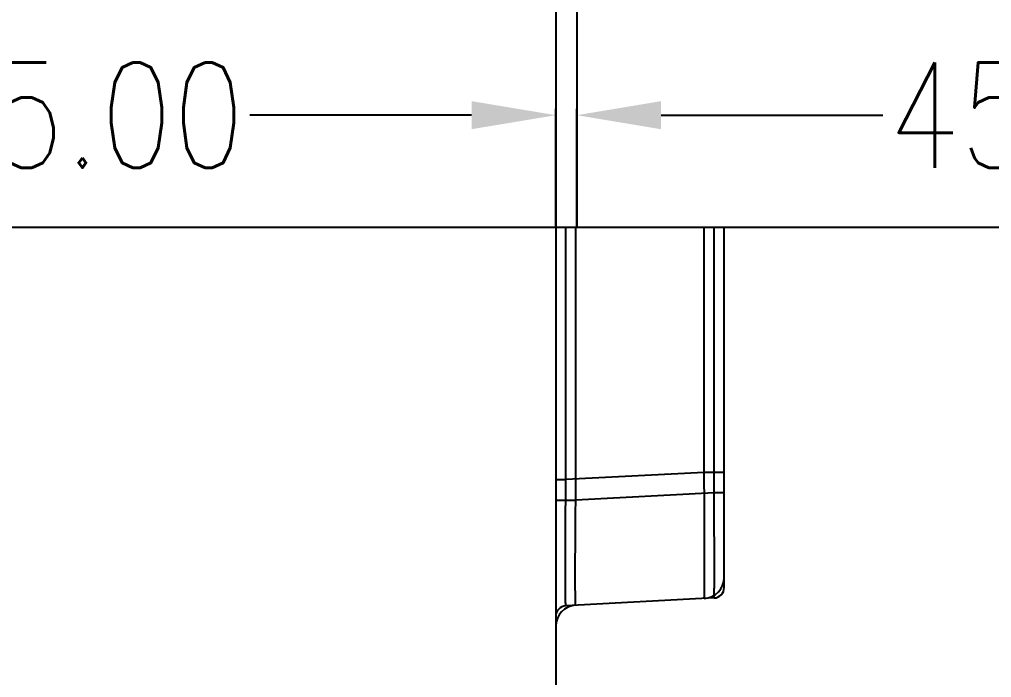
# Model space of a CAD drawing. Header units: millimetres. Extents: x 23075 to 24509, y -21593 to -20579.
# Drawn here: x 23363.72 to 23409.92, y -20758.27 to -20727.01 of the extents above; entities that cross this region are included whole.
import ezdxf

# ---------------------------------------------------------------- set-up
doc = ezdxf.new("R2010")
doc.units = ezdxf.units.MM
doc.header["$LTSCALE"] = 8
doc.layers.get('DEFPOINTS').update_dxf_attribs({"color": 6})
doc.layers.add('Cav-cor', color=30, linetype='Continuous')
doc.layers.add('dim', color=3, linetype='Continuous', lineweight=15)
doc.styles.get("Standard").update_dxf_attribs({"font": 'txt.shx', "width": 0.8, "bigfont": 'chineset.shx'})
doc.dimstyles.new('ISO-25', dxfattribs={"dimtxt": 5, "dimasz": 4, "dimexe": 0.3, "dimexo": 0.3, "dimtad": 0, "dimzin": 1, "dimdsep": 46, "dimtxsty": 'Standard', "dimcen": 0, "dimclrd": 3, "dimclre": 3, "dimclrt": 3, "dimazin": 0, "dimtfac": 1, "dimtofl": 0, "dimtmove": 0, "dimatfit": 0, "dimfxl": 0, "dimarcsym": 0})

# ---------------------------------------------------------------- blocks, each defined once
blk = doc.blocks.new('*D27560')
at = {"layer": 'DEFPOINTS', "color": 0}
for p in [(23389.215, -20731.556), (23344.215, -20736.885), (23389.215, -20737.185)]:
    blk.add_point(p, dxfattribs=at)
at = {"layer": 'dim', "color": 3, "lineweight": -2}
for p, q in [((23344.215, -20736.585), (23344.215, -20731.256)), ((23389.215, -20736.885), (23389.215, -20731.256)), ((23348.215, -20731.556), (23358.756, -20731.556)), ((23385.215, -20731.556), (23374.673, -20731.556))]:
    blk.add_line(p, q, dxfattribs=at)
at = {"layer": 'dim', "color": 3}
for points in [[(23348.215, -20730.889), (23348.215, -20732.222), (23344.215, -20731.556)], [(23385.215, -20732.222), (23385.215, -20730.889), (23389.215, -20731.556)]]:
    blk.add_solid(points, dxfattribs=at)
at = {"layer": 'dim', "color": 3, "insert": (23366.715, -20731.556), "char_height": 5, "attachment_point": 5}
blk.add_mtext('45.00', dxfattribs=at)
blk = doc.blocks.new('*D27561')
at = {"layer": 'DEFPOINTS', "color": 0}
for p in [(23435.215, -20731.556), (23390.215, -20737.185), (23435.215, -20736.885)]:
    blk.add_point(p, dxfattribs=at)
at = {"layer": 'dim', "color": 3, "lineweight": -2}
for p, q in [((23390.215, -20736.885), (23390.215, -20731.256)), ((23435.215, -20736.585), (23435.215, -20731.256)), ((23394.215, -20731.556), (23404.756, -20731.556)), ((23431.215, -20731.556), (23420.673, -20731.556))]:
    blk.add_line(p, q, dxfattribs=at)
at = {"layer": 'dim', "color": 3}
for points in [[(23394.215, -20730.889), (23394.215, -20732.222), (23390.215, -20731.556)], [(23431.215, -20732.222), (23431.215, -20730.889), (23435.215, -20731.556)]]:
    blk.add_solid(points, dxfattribs=at)
at = {"layer": 'dim', "color": 3, "insert": (23412.715, -20731.556), "char_height": 5, "attachment_point": 5}
blk.add_mtext('45.00', dxfattribs=at)
blk = doc.blocks.new('20160901.135302')
at = {"layer": 'Cav-cor', "color": 241}
for p, q in [((-3.62, 171.689), (-3.62, 148.389)), ((-3.62, 171.689), (-3.62, 148.389)), ((-3.62, 171.689), (-3.62, 148.389)), ((-3.146, 159.705), (-3.146, 171.689)), ((-2.672, 158.731), (-2.672, 171.689)), ((3.432, 160.05), (3.432, 171.689)), ((3.906, 159.076), (3.906, 171.689)), ((4.38, 154.582), (4.38, 171.689)), ((3.432, 160.05), (-3.146, 159.705)), ((4.38, 160.05), (3.432, 160.05)), ((-3.62, 159.705), (-3.146, 159.705)), ((3.906, 159.076), (-2.672, 158.731)), ((4.38, 159.076), (3.906, 159.076)), ((-3.62, 158.731), (-2.672, 158.731)), ((3.906, 154.083), (-3.146, 153.713))]:
    blk.add_line(p, q, dxfattribs=at)
for centre, radius, start, end in [((3.38, 155.057), 1, 273, 359.9997), ((3.88, 154.582), 0.5, 273, 359.9991), ((-2.62, 152.74), 1, 93, 180.0005), ((-3.12, 153.214), 0.5, 93, 180.0008)]:
    blk.add_arc(centre, radius, start, end, dxfattribs=at)
for points, knots in [([(3.432, 154.058), (3.433, 154.058), (3.434, 154.062), (3.435, 154.066), (3.436, 154.076), (3.437, 154.088), (3.438, 154.105), (3.44, 154.133), (3.442, 154.178), (3.444, 154.243), (3.445, 154.321), (3.447, 154.413), (3.448, 154.519), (3.45, 154.638), (3.451, 154.823), (3.453, 155.084), (3.454, 155.433), (3.454, 155.827), (3.454, 156.261), (3.453, 156.732), (3.451, 157.235), (3.447, 157.955), (3.442, 158.896), (3.436, 159.66), (3.432, 160.05)], [0, 0, 0, 0, 0.000377, 0.001312, 0.002838, 0.004958, 0.007675, 0.010986, 0.01939, 0.03015, 0.043243, 0.058638, 0.076297, 0.096183, 0.118244, 0.168681, 0.227124, 0.293014, 0.365716, 0.444528, 0.52869, 0.61739, 0.804945, 1, 1, 1, 1]), ([(-3.146, 153.713), (-3.147, 153.713), (-3.147, 153.717), (-3.148, 153.721), (-3.148, 153.731), (-3.149, 153.743), (-3.149, 153.759), (-3.15, 153.788), (-3.151, 153.833), (-3.152, 153.897), (-3.153, 153.975), (-3.153, 154.067), (-3.154, 154.173), (-3.155, 154.292), (-3.156, 154.476), (-3.156, 154.738), (-3.157, 155.087), (-3.157, 155.48), (-3.157, 155.915), (-3.156, 156.386), (-3.155, 156.889), (-3.154, 157.609), (-3.151, 158.551), (-3.148, 159.315), (-3.146, 159.705)], [0, 0, 0, 0, 0.000314, 0.001215, 0.002715, 0.004812, 0.007507, 0.010799, 0.019167, 0.029894, 0.042959, 0.058329, 0.075967, 0.095835, 0.117883, 0.168306, 0.226752, 0.292659, 0.365392, 0.444245, 0.528456, 0.617209, 0.804867, 1, 1, 1, 1]), ([(3.906, 154.083), (3.907, 154.083), (3.907, 154.086), (3.908, 154.09), (3.908, 154.098), (3.909, 154.108), (3.909, 154.122), (3.91, 154.146), (3.911, 154.183), (3.912, 154.237), (3.913, 154.302), (3.913, 154.379), (3.914, 154.467), (3.915, 154.566), (3.916, 154.72), (3.916, 154.938), (3.917, 155.229), (3.917, 155.557), (3.917, 155.918), (3.916, 156.311), (3.915, 156.73), (3.914, 157.33), (3.911, 158.114), (3.908, 158.751), (3.906, 159.076)], [0, 0, 0, 0, 0.000333, 0.00125, 0.002763, 0.004873, 0.007581, 0.010885, 0.019277, 0.030027, 0.043111, 0.0585, 0.076155, 0.096035, 0.118095, 0.16853, 0.226979, 0.292878, 0.365592, 0.44442, 0.5286, 0.61732, 0.804912, 1, 1, 1, 1]), ([(-2.672, 153.738), (-2.673, 153.738), (-2.674, 153.741), (-2.675, 153.745), (-2.676, 153.753), (-2.678, 153.768), (-2.68, 153.796), (-2.682, 153.837), (-2.684, 153.891), (-2.685, 153.956), (-2.687, 154.033), (-2.689, 154.157), (-2.691, 154.34), (-2.693, 154.591), (-2.694, 154.882), (-2.694, 155.21), (-2.694, 155.572), (-2.693, 155.965), (-2.691, 156.384), (-2.687, 156.984), (-2.682, 157.769), (-2.676, 158.407), (-2.672, 158.731)], [0, 0, 0, 0, 0.000383, 0.001304, 0.002811, 0.004911, 0.010895, 0.019255, 0.029971, 0.043024, 0.058382, 0.076009, 0.117904, 0.168309, 0.226744, 0.292645, 0.365376, 0.444232, 0.528447, 0.617206, 0.804871, 1, 1, 1, 1])]:
    blk.add_open_spline(points, degree=3, knots=knots, dxfattribs=at)

msp = doc.modelspace()

# ---------------------------------------------------------------- linework, layer by layer
at = {"linetype": 'Continuous'}
for p, q in [((23389.215, -20669.885), (23389.215, -20736.885)), ((23390.215, -20669.885), (23390.215, -20736.885))]:
    msp.add_line(p, q, dxfattribs=at)
at = {"layer": 'Cav-cor', "color": 241}
for p, q in [((23435.215, -20736.885), (23344.215, -20736.885)), ((23389.215, -20736.885), (23389.215, -20996.885))]:
    msp.add_line(p, q, dxfattribs=at)

# ---------------------------------------------------------------- block references
at = {"layer": 'Cav-cor'}
msp.add_blockref('20160901.135302', (23392.835, -20908.574), dxfattribs=at)

# ---------------------------------------------------------------- dimensions: what is measured, and where the dimension line sits
at = {"layer": 'dim'}
for base, p1, p2, picture, middle in [((23389.215, -20731.556), (23344.215, -20736.885), (23389.215, -20737.185), '*D27560', (23366.715, -20731.556)), ((23435.215, -20731.556), (23390.215, -20737.185), (23435.215, -20736.885), '*D27561', (23412.715, -20731.556))]:
    dim = msp.add_linear_dim(base=base, p1=p1, p2=p2, dimstyle='ISO-25', dxfattribs=at)
    dim.commit()
    dim.dimension.update_dxf_attribs({"geometry": picture, "text_midpoint": middle})

doc.saveas('drawing.dxf')
